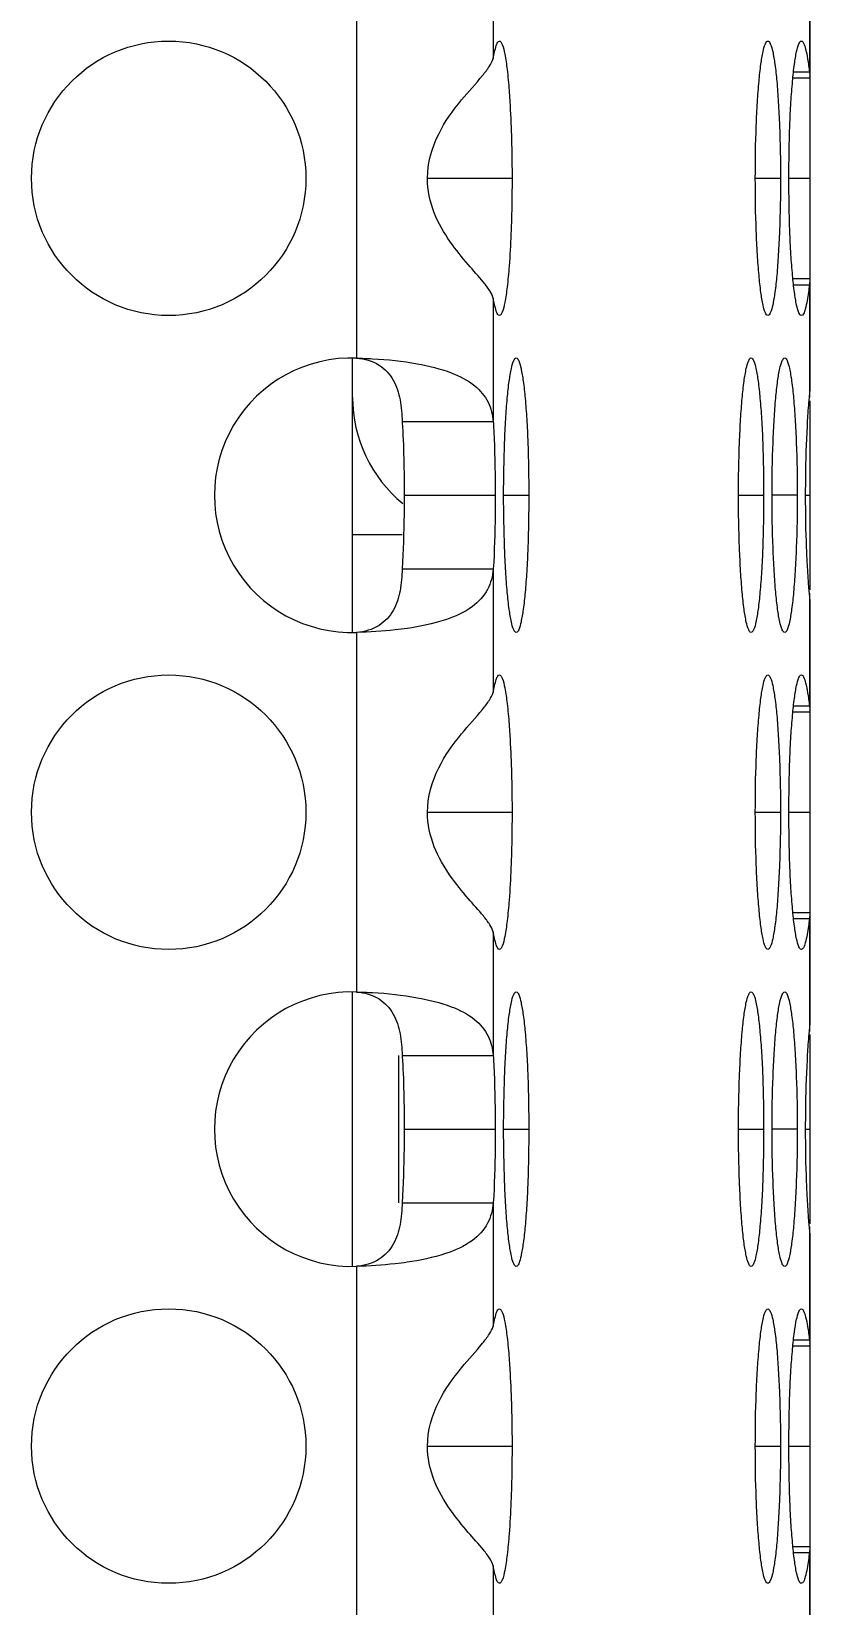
# Model space of a CAD drawing. Header units: millimetres. Extents: x 0 to 2524, y 0 to 1785.
# Drawn here: x 1461.33 to 1470.01, y 1257.27 to 1274.47 of the extents above; entities that cross this region are included whole.
import ezdxf

# ---------------------------------------------------------------- set-up
doc = ezdxf.new("R2010")
doc.units = ezdxf.units.MM
doc.header["$LTSCALE"] = 0.1
doc.layers.get('0').update_dxf_attribs({"lineweight": 13})
doc.layers.get('Defpoints').update_dxf_attribs({"lineweight": 9})
doc.layers.add('标注', color=251, linetype='Continuous', lineweight=9)
doc.styles.get("Standard").update_dxf_attribs({"font": 'arial.ttf'})
doc.dimstyles.new('STANDARD 8.5', dxfattribs={"dimscale": 8.5, "dimtxt": 2.5, "dimasz": 1.5, "dimexe": 0.5, "dimexo": 0.5, "dimgap": 0.5, "dimtad": 1, "dimtoh": 1, "dimdec": 1, "dimzin": 12, "dimdsep": 46, "dimtxsty": 'Standard', "dimcen": 0, "dimclrd": 256, "dimclre": 256, "dimclrt": 256, "dimadec": 0, "dimazin": 0, "dimtp": 0.01, "dimtm": 0.01, "dimtfac": 1, "dimtdec": 1, "dimtofl": 0, "dimtmove": 0, "dimatfit": 3, "dimfxl": 1, "dimtolj": 1, "dimtzin": 4, "dimlwd": -1, "dimlwe": -1, "dimarcsym": 0})

# ---------------------------------------------------------------- blocks, each defined once
blk = doc.blocks.new('*D15')
at = {"layer": 'Defpoints', "color": 0, "transparency": 16777216}
for p in [(1469.84, 1414.968), (1531.24, 1414.968), (1469.84, 1206.968)]:
    blk.add_point(p, dxfattribs=at)
at = {"layer": '标注', "transparency": 16777216}
for p, q in [((1474.09, 1414.968), (1535.49, 1414.968)), ((1531.24, 1219.718), (1531.24, 1402.218)), ((1474.09, 1206.968), (1535.49, 1206.968))]:
    blk.add_line(p, q, dxfattribs=at)
for points in [[(1529.115, 1402.218), (1533.365, 1402.218), (1531.24, 1414.968)], [(1529.115, 1219.718), (1533.365, 1219.718), (1531.24, 1206.968)]]:
    blk.add_solid(points, dxfattribs=at)
at = {"layer": '标注', "transparency": 16777216, "insert": (1516.14, 1310.968), "char_height": 21.25, "attachment_point": 5, "rotation": 90}
blk.add_mtext('\\A1;208', dxfattribs=at)

msp = doc.modelspace()

# ---------------------------------------------------------------- linework, layer by layer
for p, q in [((1466.378, 1275.522), (1466.378, 1274.171)), ((1469.834, 1275.258), (1469.834, 1274.025)), ((1469.84, 1275.189), (1469.84, 1270.537)), ((1464.884, 1274.828), (1464.884, 1270.897)), ((1469.656, 1273.96), (1469.84, 1273.96)), ((1469.664, 1274.025), (1469.834, 1274.025)), ((1465.659, 1272.863), (1466.583, 1272.863)), ((1469.243, 1272.863), (1469.518, 1272.863)), ((1469.61, 1272.863), (1469.84, 1272.863)), ((1469.656, 1271.766), (1469.84, 1271.766)), ((1469.664, 1271.7), (1469.834, 1271.7)), ((1469.834, 1271.7), (1469.834, 1270.468)), ((1466.378, 1271.554), (1466.378, 1270.203)), ((1464.84, 1267.9), (1464.84, 1270.897)), ((1469.84, 1270.432), (1469.84, 1268.365)), ((1465.382, 1270.203), (1466.378, 1270.203)), ((1465.404, 1269.399), (1466.399, 1269.399)), ((1466.491, 1269.399), (1466.766, 1269.399)), ((1469.059, 1269.399), (1469.334, 1269.399)), ((1469.701, 1269.399), (1469.426, 1269.399)), ((1469.793, 1269.399), (1469.84, 1269.399)), ((1464.84, 1268.968), (1465.382, 1268.968)), ((1465.382, 1268.594), (1466.378, 1268.594)), ((1466.378, 1268.594), (1466.378, 1267.243)), ((1469.834, 1268.329), (1469.834, 1267.097)), ((1469.84, 1268.26), (1469.84, 1263.608)), ((1464.884, 1267.9), (1464.884, 1263.969)), ((1469.656, 1267.031), (1469.84, 1267.031)), ((1469.664, 1267.097), (1469.834, 1267.097)), ((1465.659, 1265.934), (1466.583, 1265.934)), ((1469.243, 1265.934), (1469.518, 1265.934)), ((1469.61, 1265.934), (1469.84, 1265.934)), ((1469.656, 1264.837), (1469.84, 1264.837)), ((1469.664, 1264.772), (1469.834, 1264.772)), ((1469.834, 1264.772), (1469.834, 1263.539)), ((1466.378, 1264.626), (1466.378, 1263.275)), ((1464.84, 1260.971), (1464.84, 1263.969)), ((1469.84, 1263.504), (1469.84, 1261.437)), ((1465.34, 1263.275), (1465.34, 1261.666)), ((1465.382, 1263.275), (1466.378, 1263.275)), ((1465.404, 1262.47), (1466.399, 1262.47)), ((1466.491, 1262.47), (1466.766, 1262.47)), ((1469.059, 1262.47), (1469.334, 1262.47)), ((1469.701, 1262.47), (1469.426, 1262.47)), ((1469.793, 1262.47), (1469.84, 1262.47)), ((1465.382, 1261.666), (1466.378, 1261.666)), ((1466.378, 1261.666), (1466.378, 1260.314)), ((1469.834, 1261.401), (1469.834, 1260.169)), ((1469.84, 1261.332), (1469.84, 1256.68)), ((1464.884, 1260.971), (1464.884, 1257.041)), ((1469.664, 1260.169), (1469.834, 1260.169)), ((1469.656, 1260.103), (1469.84, 1260.103)), ((1465.659, 1259.006), (1466.583, 1259.006)), ((1469.243, 1259.006), (1469.518, 1259.006)), ((1469.61, 1259.006), (1469.84, 1259.006)), ((1469.656, 1257.909), (1469.84, 1257.909)), ((1469.664, 1257.844), (1469.834, 1257.844)), ((1469.834, 1257.844), (1469.834, 1256.611)), ((1466.378, 1257.698), (1466.378, 1256.347))]:
    msp.add_line(p, q)
for centre in [(1462.829, 1272.863), (1462.829, 1265.934), (1462.829, 1259.006)]:
    msp.add_circle(centre, 1.5)
for centre, radius, start, end in [((1469.477, 1273.96), 0.364, 359.9629, 3.5416), ((1464.829, 1269.399), 1.5, 87.869, 272.131), ((1466.34, 1270.468), 1.5, 180, 230.6315), ((1469.477, 1267.032), 0.364, 359.9629, 3.5416), ((1464.829, 1262.47), 1.5, 87.869, 272.131), ((1469.477, 1260.104), 0.364, 359.9629, 3.5416)]:
    msp.add_arc(centre, radius, start, end)
for points, knots in [([(1466.378, 1274.171), (1466.386, 1274.219), (1466.399, 1274.282), (1466.421, 1274.345), (1466.438, 1274.363), (1466.445, 1274.363)], [0, 0, 0, 0, 0.703021, 0.89747, 1, 1, 1, 1]), ([(1466.445, 1274.363), (1466.451, 1274.363), (1466.465, 1274.351), (1466.486, 1274.303), (1466.51, 1274.2), (1466.533, 1274.033), (1466.545, 1273.899), (1466.551, 1273.824)], [0, 0, 0, 0, 0.031341, 0.086252, 0.282309, 0.591231, 1, 1, 1, 1]), ([(1469.243, 1272.863), (1469.243, 1273.054), (1469.247, 1273.332), (1469.264, 1273.685), (1469.281, 1273.911), (1469.3, 1274.093), (1469.324, 1274.235), (1469.342, 1274.314), (1469.367, 1274.363), (1469.38, 1274.363)], [0, 0, 0, 0, 0.378061, 0.549104, 0.69914, 0.822666, 0.915357, 0.974025, 1, 1, 1, 1]), ([(1469.38, 1274.363), (1469.393, 1274.363), (1469.418, 1274.314), (1469.437, 1274.235), (1469.461, 1274.093), (1469.48, 1273.911), (1469.496, 1273.685), (1469.513, 1273.332), (1469.518, 1273.054), (1469.518, 1272.863)], [0, 0, 0, 0, 0.025975, 0.084643, 0.177334, 0.30086, 0.450896, 0.621939, 1, 1, 1, 1]), ([(1469.61, 1272.863), (1469.61, 1273.054), (1469.614, 1273.332), (1469.631, 1273.685), (1469.648, 1273.911), (1469.667, 1274.093), (1469.69, 1274.235), (1469.709, 1274.314), (1469.734, 1274.363), (1469.747, 1274.363)], [0, 0, 0, 0, 0.378091, 0.549102, 0.699135, 0.822703, 0.915354, 0.974034, 1, 1, 1, 1]), ([(1469.747, 1274.363), (1469.758, 1274.363), (1469.78, 1274.327), (1469.797, 1274.265), (1469.818, 1274.157), (1469.829, 1274.073), (1469.834, 1274.025)], [0, 0, 0, 0, 0.09025, 0.284512, 0.590784, 1, 1, 1, 1]), ([(1465.659, 1272.863), (1465.659, 1273.029), (1465.75, 1273.347), (1466.005, 1273.699), (1466.215, 1273.927), (1466.332, 1274.076), (1466.369, 1274.141), (1466.378, 1274.171)], [0, 0, 0, 0, 0.328302, 0.624267, 0.855243, 0.9388, 1, 1, 1, 1]), ([(1466.551, 1273.824), (1466.556, 1273.752), (1466.576, 1273.432), (1466.583, 1273.112), (1466.583, 1272.863)], [0, 0, 0, 0, 0.222586, 1, 1, 1, 1]), ([(1466.27, 1271.728), (1466.216, 1271.793), (1466.089, 1271.934), (1465.892, 1272.175), (1465.712, 1272.484), (1465.659, 1272.734), (1465.659, 1272.863)], [0, 0, 0, 0, 0.191634, 0.432587, 0.707752, 1, 1, 1, 1]), ([(1466.583, 1272.863), (1466.583, 1272.776), (1466.58, 1272.456), (1466.569, 1272.135), (1466.551, 1271.902)], [0, 0, 0, 0, 0.269371, 1, 1, 1, 1]), ([(1469.38, 1271.363), (1469.367, 1271.363), (1469.342, 1271.411), (1469.324, 1271.49), (1469.3, 1271.632), (1469.281, 1271.815), (1469.264, 1272.04), (1469.247, 1272.393), (1469.243, 1272.671), (1469.243, 1272.863)], [0, 0, 0, 0, 0.025975, 0.084643, 0.177334, 0.30086, 0.450896, 0.621939, 1, 1, 1, 1]), ([(1469.518, 1272.863), (1469.518, 1272.671), (1469.513, 1272.393), (1469.496, 1272.04), (1469.48, 1271.815), (1469.461, 1271.632), (1469.437, 1271.49), (1469.418, 1271.411), (1469.393, 1271.363), (1469.38, 1271.363)], [0, 0, 0, 0, 0.378061, 0.549104, 0.69914, 0.822666, 0.915357, 0.974025, 1, 1, 1, 1]), ([(1469.747, 1271.363), (1469.734, 1271.363), (1469.709, 1271.411), (1469.69, 1271.49), (1469.667, 1271.632), (1469.648, 1271.815), (1469.631, 1272.04), (1469.614, 1272.393), (1469.61, 1272.671), (1469.61, 1272.863)], [0, 0, 0, 0, 0.025966, 0.084646, 0.177297, 0.300865, 0.450898, 0.621909, 1, 1, 1, 1]), ([(1466.551, 1271.902), (1466.545, 1271.826), (1466.533, 1271.693), (1466.51, 1271.525), (1466.486, 1271.422), (1466.465, 1271.374), (1466.451, 1271.363), (1466.445, 1271.363)], [0, 0, 0, 0, 0.408769, 0.717691, 0.913748, 0.968659, 1, 1, 1, 1]), ([(1466.378, 1271.554), (1466.37, 1271.582), (1466.336, 1271.643), (1466.294, 1271.698), (1466.27, 1271.728)], [0, 0, 0, 0, 0.425703, 1, 1, 1, 1]), ([(1469.834, 1271.7), (1469.831, 1271.672), (1469.82, 1271.583), (1469.806, 1271.493), (1469.789, 1271.433)], [0, 0, 0, 0, 0.31058, 1, 1, 1, 1]), ([(1466.445, 1271.363), (1466.438, 1271.363), (1466.421, 1271.38), (1466.399, 1271.444), (1466.386, 1271.506), (1466.378, 1271.554)], [0, 0, 0, 0, 0.10253, 0.296979, 1, 1, 1, 1]), ([(1469.789, 1271.433), (1469.784, 1271.415), (1469.777, 1271.39), (1469.756, 1271.363), (1469.747, 1271.363)], [0, 0, 0, 0, 0.6731, 1, 1, 1, 1]), ([(1464.884, 1270.897), (1464.942, 1270.896), (1465.164, 1270.888), (1465.386, 1270.865), (1465.547, 1270.836)], [0, 0, 0, 0, 0.26075, 1, 1, 1, 1]), ([(1464.884, 1270.897), (1464.97, 1270.892), (1465.133, 1270.845), (1465.301, 1270.665), (1465.367, 1270.438), (1465.379, 1270.283), (1465.382, 1270.203)], [0, 0, 0, 0, 0.269848, 0.508925, 0.747331, 1, 1, 1, 1]), ([(1465.547, 1270.836), (1465.673, 1270.813), (1465.894, 1270.759), (1466.17, 1270.623), (1466.336, 1270.426), (1466.37, 1270.276), (1466.378, 1270.203)], [0, 0, 0, 0, 0.340672, 0.601065, 0.805666, 1, 1, 1, 1]), ([(1466.491, 1269.399), (1466.491, 1269.59), (1466.496, 1269.868), (1466.513, 1270.221), (1466.529, 1270.446), (1466.548, 1270.629), (1466.572, 1270.771), (1466.591, 1270.85), (1466.616, 1270.899), (1466.629, 1270.899)], [0, 0, 0, 0, 0.378061, 0.549104, 0.69914, 0.822666, 0.915357, 0.974025, 1, 1, 1, 1]), ([(1466.629, 1270.899), (1466.642, 1270.899), (1466.667, 1270.85), (1466.685, 1270.771), (1466.709, 1270.629), (1466.728, 1270.446), (1466.745, 1270.221), (1466.762, 1269.868), (1466.766, 1269.59), (1466.766, 1269.399)], [0, 0, 0, 0, 0.025975, 0.084643, 0.177334, 0.30086, 0.450896, 0.621939, 1, 1, 1, 1]), ([(1469.059, 1269.399), (1469.059, 1269.59), (1469.064, 1269.868), (1469.081, 1270.221), (1469.097, 1270.446), (1469.116, 1270.629), (1469.14, 1270.771), (1469.159, 1270.85), (1469.184, 1270.899), (1469.197, 1270.899)], [0, 0, 0, 0, 0.378061, 0.549104, 0.69914, 0.822666, 0.915357, 0.974025, 1, 1, 1, 1]), ([(1469.197, 1270.899), (1469.21, 1270.899), (1469.235, 1270.85), (1469.254, 1270.771), (1469.277, 1270.629), (1469.296, 1270.446), (1469.313, 1270.221), (1469.33, 1269.868), (1469.334, 1269.59), (1469.334, 1269.399)], [0, 0, 0, 0, 0.025975, 0.084643, 0.177334, 0.30086, 0.450896, 0.621939, 1, 1, 1, 1]), ([(1469.426, 1269.399), (1469.426, 1269.59), (1469.431, 1269.868), (1469.448, 1270.221), (1469.464, 1270.446), (1469.483, 1270.629), (1469.507, 1270.771), (1469.526, 1270.85), (1469.551, 1270.899), (1469.564, 1270.899)], [0, 0, 0, 0, 0.378061, 0.549104, 0.69914, 0.822666, 0.915357, 0.974025, 1, 1, 1, 1]), ([(1469.564, 1270.899), (1469.577, 1270.899), (1469.602, 1270.85), (1469.62, 1270.771), (1469.644, 1270.629), (1469.663, 1270.446), (1469.68, 1270.221), (1469.697, 1269.868), (1469.701, 1269.59), (1469.701, 1269.399)], [0, 0, 0, 0, 0.025975, 0.084643, 0.177334, 0.30086, 0.450896, 0.621939, 1, 1, 1, 1]), ([(1469.812, 1270.155), (1469.813, 1270.183), (1469.819, 1270.287), (1469.827, 1270.391), (1469.834, 1270.468)], [0, 0, 0, 0, 0.268693, 1, 1, 1, 1]), ([(1465.382, 1270.203), (1465.386, 1270.141), (1465.399, 1269.873), (1465.404, 1269.605), (1465.404, 1269.399)], [0, 0, 0, 0, 0.231862, 1, 1, 1, 1]), ([(1466.378, 1270.203), (1466.382, 1270.141), (1466.395, 1269.873), (1466.399, 1269.605), (1466.399, 1269.399)], [0, 0, 0, 0, 0.231862, 1, 1, 1, 1]), ([(1469.793, 1269.399), (1469.793, 1269.464), (1469.795, 1269.716), (1469.802, 1269.969), (1469.812, 1270.155)], [0, 0, 0, 0, 0.260947, 1, 1, 1, 1]), ([(1465.404, 1269.399), (1465.404, 1269.328), (1465.402, 1269.06), (1465.394, 1268.792), (1465.382, 1268.594)], [0, 0, 0, 0, 0.262571, 1, 1, 1, 1]), ([(1466.399, 1269.399), (1466.399, 1269.328), (1466.398, 1269.06), (1466.39, 1268.792), (1466.378, 1268.594)], [0, 0, 0, 0, 0.262571, 1, 1, 1, 1]), ([(1466.629, 1267.899), (1466.616, 1267.899), (1466.591, 1267.947), (1466.572, 1268.026), (1466.548, 1268.168), (1466.529, 1268.351), (1466.513, 1268.576), (1466.496, 1268.929), (1466.491, 1269.207), (1466.491, 1269.399)], [0, 0, 0, 0, 0.025975, 0.084643, 0.177334, 0.30086, 0.450896, 0.621939, 1, 1, 1, 1]), ([(1466.766, 1269.399), (1466.766, 1269.207), (1466.762, 1268.929), (1466.745, 1268.576), (1466.728, 1268.351), (1466.709, 1268.168), (1466.685, 1268.026), (1466.667, 1267.947), (1466.642, 1267.899), (1466.629, 1267.899)], [0, 0, 0, 0, 0.378061, 0.549104, 0.69914, 0.822666, 0.915357, 0.974025, 1, 1, 1, 1]), ([(1469.197, 1267.899), (1469.184, 1267.899), (1469.159, 1267.947), (1469.14, 1268.026), (1469.116, 1268.168), (1469.097, 1268.351), (1469.081, 1268.576), (1469.064, 1268.929), (1469.059, 1269.207), (1469.059, 1269.399)], [0, 0, 0, 0, 0.025975, 0.084643, 0.177334, 0.30086, 0.450896, 0.621939, 1, 1, 1, 1]), ([(1469.334, 1269.399), (1469.334, 1269.207), (1469.33, 1268.929), (1469.313, 1268.576), (1469.296, 1268.351), (1469.277, 1268.168), (1469.254, 1268.026), (1469.235, 1267.947), (1469.21, 1267.899), (1469.197, 1267.899)], [0, 0, 0, 0, 0.378061, 0.549104, 0.69914, 0.822666, 0.915357, 0.974025, 1, 1, 1, 1]), ([(1469.564, 1267.899), (1469.551, 1267.899), (1469.526, 1267.947), (1469.507, 1268.026), (1469.483, 1268.168), (1469.464, 1268.351), (1469.448, 1268.576), (1469.431, 1268.929), (1469.426, 1269.207), (1469.426, 1269.399)], [0, 0, 0, 0, 0.025975, 0.084643, 0.177334, 0.30086, 0.450896, 0.621939, 1, 1, 1, 1]), ([(1469.701, 1269.399), (1469.701, 1269.207), (1469.697, 1268.929), (1469.68, 1268.576), (1469.663, 1268.351), (1469.644, 1268.168), (1469.62, 1268.026), (1469.602, 1267.947), (1469.577, 1267.899), (1469.564, 1267.899)], [0, 0, 0, 0, 0.378061, 0.549104, 0.69914, 0.822666, 0.915357, 0.974025, 1, 1, 1, 1]), ([(1469.812, 1268.642), (1469.809, 1268.701), (1469.797, 1268.953), (1469.793, 1269.206), (1469.793, 1269.399)], [0, 0, 0, 0, 0.234472, 1, 1, 1, 1]), ([(1465.382, 1268.594), (1465.379, 1268.514), (1465.367, 1268.359), (1465.301, 1268.132), (1465.133, 1267.952), (1464.97, 1267.905), (1464.884, 1267.9)], [0, 0, 0, 0, 0.252669, 0.491075, 0.730152, 1, 1, 1, 1]), ([(1466.378, 1268.594), (1466.37, 1268.517), (1466.331, 1268.355), (1466.139, 1268.149), (1465.826, 1268.015), (1465.578, 1267.964), (1465.436, 1267.943)], [0, 0, 0, 0, 0.187934, 0.389412, 0.653518, 1, 1, 1, 1]), ([(1469.834, 1268.329), (1469.832, 1268.353), (1469.823, 1268.458), (1469.816, 1268.562), (1469.812, 1268.642)], [0, 0, 0, 0, 0.23003, 1, 1, 1, 1]), ([(1465.436, 1267.943), (1465.392, 1267.937), (1465.209, 1267.914), (1465.024, 1267.902), (1464.884, 1267.9)], [0, 0, 0, 0, 0.240329, 1, 1, 1, 1]), ([(1466.378, 1267.243), (1466.386, 1267.291), (1466.399, 1267.354), (1466.421, 1267.417), (1466.438, 1267.434), (1466.445, 1267.434)], [0, 0, 0, 0, 0.703021, 0.89747, 1, 1, 1, 1]), ([(1466.445, 1267.434), (1466.451, 1267.434), (1466.465, 1267.423), (1466.486, 1267.375), (1466.51, 1267.272), (1466.533, 1267.104), (1466.545, 1266.971), (1466.551, 1266.895)], [0, 0, 0, 0, 0.031341, 0.086252, 0.282309, 0.591231, 1, 1, 1, 1]), ([(1469.243, 1265.934), (1469.243, 1266.126), (1469.247, 1266.404), (1469.264, 1266.757), (1469.281, 1266.982), (1469.3, 1267.165), (1469.324, 1267.307), (1469.342, 1267.386), (1469.367, 1267.434), (1469.38, 1267.434)], [0, 0, 0, 0, 0.378061, 0.549104, 0.69914, 0.822666, 0.915357, 0.974025, 1, 1, 1, 1]), ([(1469.38, 1267.434), (1469.393, 1267.434), (1469.418, 1267.386), (1469.437, 1267.307), (1469.461, 1267.165), (1469.48, 1266.982), (1469.496, 1266.757), (1469.513, 1266.404), (1469.518, 1266.126), (1469.518, 1265.934)], [0, 0, 0, 0, 0.025975, 0.084643, 0.177334, 0.30086, 0.450896, 0.621939, 1, 1, 1, 1]), ([(1469.61, 1265.934), (1469.61, 1266.126), (1469.614, 1266.404), (1469.631, 1266.757), (1469.648, 1266.982), (1469.667, 1267.165), (1469.69, 1267.307), (1469.709, 1267.386), (1469.734, 1267.434), (1469.747, 1267.434)], [0, 0, 0, 0, 0.378091, 0.549102, 0.699135, 0.822703, 0.915354, 0.974034, 1, 1, 1, 1]), ([(1469.747, 1267.434), (1469.758, 1267.434), (1469.78, 1267.399), (1469.797, 1267.337), (1469.818, 1267.228), (1469.829, 1267.145), (1469.834, 1267.097)], [0, 0, 0, 0, 0.09025, 0.284512, 0.590784, 1, 1, 1, 1]), ([(1465.659, 1265.934), (1465.659, 1266.101), (1465.75, 1266.418), (1466.005, 1266.771), (1466.215, 1266.999), (1466.332, 1267.148), (1466.369, 1267.213), (1466.378, 1267.243)], [0, 0, 0, 0, 0.328302, 0.624267, 0.855243, 0.9388, 1, 1, 1, 1]), ([(1466.551, 1266.895), (1466.556, 1266.824), (1466.576, 1266.504), (1466.583, 1266.184), (1466.583, 1265.934)], [0, 0, 0, 0, 0.222586, 1, 1, 1, 1]), ([(1466.27, 1264.8), (1466.216, 1264.865), (1466.089, 1265.006), (1465.892, 1265.247), (1465.712, 1265.556), (1465.659, 1265.806), (1465.659, 1265.934)], [0, 0, 0, 0, 0.191634, 0.432587, 0.707752, 1, 1, 1, 1]), ([(1466.583, 1265.934), (1466.583, 1265.848), (1466.58, 1265.528), (1466.569, 1265.207), (1466.551, 1264.974)], [0, 0, 0, 0, 0.269371, 1, 1, 1, 1]), ([(1469.38, 1264.434), (1469.367, 1264.434), (1469.342, 1264.483), (1469.324, 1264.562), (1469.3, 1264.704), (1469.281, 1264.887), (1469.264, 1265.112), (1469.247, 1265.465), (1469.243, 1265.743), (1469.243, 1265.934)], [0, 0, 0, 0, 0.025975, 0.084643, 0.177334, 0.30086, 0.450896, 0.621939, 1, 1, 1, 1]), ([(1469.518, 1265.934), (1469.518, 1265.743), (1469.513, 1265.465), (1469.496, 1265.112), (1469.48, 1264.887), (1469.461, 1264.704), (1469.437, 1264.562), (1469.418, 1264.483), (1469.393, 1264.434), (1469.38, 1264.434)], [0, 0, 0, 0, 0.378061, 0.549104, 0.69914, 0.822666, 0.915357, 0.974025, 1, 1, 1, 1]), ([(1469.747, 1264.434), (1469.734, 1264.434), (1469.709, 1264.483), (1469.69, 1264.562), (1469.667, 1264.704), (1469.648, 1264.887), (1469.631, 1265.112), (1469.614, 1265.465), (1469.61, 1265.743), (1469.61, 1265.934)], [0, 0, 0, 0, 0.025966, 0.084646, 0.177297, 0.300865, 0.450898, 0.621909, 1, 1, 1, 1]), ([(1466.551, 1264.974), (1466.545, 1264.898), (1466.533, 1264.764), (1466.51, 1264.597), (1466.486, 1264.494), (1466.465, 1264.446), (1466.451, 1264.434), (1466.445, 1264.434)], [0, 0, 0, 0, 0.408769, 0.717691, 0.913748, 0.968659, 1, 1, 1, 1]), ([(1466.378, 1264.626), (1466.37, 1264.654), (1466.336, 1264.715), (1466.294, 1264.769), (1466.27, 1264.8)], [0, 0, 0, 0, 0.425703, 1, 1, 1, 1]), ([(1469.834, 1264.772), (1469.831, 1264.744), (1469.82, 1264.655), (1469.806, 1264.565), (1469.789, 1264.505)], [0, 0, 0, 0, 0.31058, 1, 1, 1, 1]), ([(1466.445, 1264.434), (1466.438, 1264.434), (1466.421, 1264.452), (1466.399, 1264.515), (1466.386, 1264.578), (1466.378, 1264.626)], [0, 0, 0, 0, 0.10253, 0.296979, 1, 1, 1, 1]), ([(1469.789, 1264.505), (1469.784, 1264.487), (1469.777, 1264.462), (1469.756, 1264.434), (1469.747, 1264.434)], [0, 0, 0, 0, 0.6731, 1, 1, 1, 1]), ([(1464.884, 1263.969), (1464.942, 1263.968), (1465.164, 1263.96), (1465.386, 1263.937), (1465.547, 1263.907)], [0, 0, 0, 0, 0.26075, 1, 1, 1, 1]), ([(1464.884, 1263.969), (1464.97, 1263.964), (1465.133, 1263.917), (1465.301, 1263.736), (1465.367, 1263.51), (1465.379, 1263.355), (1465.382, 1263.275)], [0, 0, 0, 0, 0.269848, 0.508925, 0.747331, 1, 1, 1, 1]), ([(1465.547, 1263.907), (1465.673, 1263.884), (1465.894, 1263.831), (1466.17, 1263.695), (1466.336, 1263.498), (1466.37, 1263.348), (1466.378, 1263.275)], [0, 0, 0, 0, 0.340672, 0.601065, 0.805666, 1, 1, 1, 1]), ([(1466.491, 1262.47), (1466.491, 1262.662), (1466.496, 1262.94), (1466.513, 1263.293), (1466.529, 1263.518), (1466.548, 1263.701), (1466.572, 1263.843), (1466.591, 1263.922), (1466.616, 1263.97), (1466.629, 1263.97)], [0, 0, 0, 0, 0.378061, 0.549104, 0.69914, 0.822666, 0.915357, 0.974025, 1, 1, 1, 1]), ([(1466.629, 1263.97), (1466.642, 1263.97), (1466.667, 1263.922), (1466.685, 1263.843), (1466.709, 1263.701), (1466.728, 1263.518), (1466.745, 1263.293), (1466.762, 1262.94), (1466.766, 1262.662), (1466.766, 1262.47)], [0, 0, 0, 0, 0.025975, 0.084643, 0.177334, 0.30086, 0.450896, 0.621939, 1, 1, 1, 1]), ([(1469.059, 1262.47), (1469.059, 1262.662), (1469.064, 1262.94), (1469.081, 1263.293), (1469.097, 1263.518), (1469.116, 1263.701), (1469.14, 1263.843), (1469.159, 1263.922), (1469.184, 1263.97), (1469.197, 1263.97)], [0, 0, 0, 0, 0.378061, 0.549104, 0.69914, 0.822666, 0.915357, 0.974025, 1, 1, 1, 1]), ([(1469.197, 1263.97), (1469.21, 1263.97), (1469.235, 1263.922), (1469.254, 1263.843), (1469.277, 1263.701), (1469.296, 1263.518), (1469.313, 1263.293), (1469.33, 1262.94), (1469.334, 1262.662), (1469.334, 1262.47)], [0, 0, 0, 0, 0.025975, 0.084643, 0.177334, 0.30086, 0.450896, 0.621939, 1, 1, 1, 1]), ([(1469.426, 1262.47), (1469.426, 1262.662), (1469.431, 1262.94), (1469.448, 1263.293), (1469.464, 1263.518), (1469.483, 1263.701), (1469.507, 1263.843), (1469.526, 1263.922), (1469.551, 1263.97), (1469.564, 1263.97)], [0, 0, 0, 0, 0.378061, 0.549104, 0.69914, 0.822666, 0.915357, 0.974025, 1, 1, 1, 1]), ([(1469.564, 1263.97), (1469.577, 1263.97), (1469.602, 1263.922), (1469.62, 1263.843), (1469.644, 1263.701), (1469.663, 1263.518), (1469.68, 1263.293), (1469.697, 1262.94), (1469.701, 1262.662), (1469.701, 1262.47)], [0, 0, 0, 0, 0.025975, 0.084643, 0.177334, 0.30086, 0.450896, 0.621939, 1, 1, 1, 1]), ([(1469.812, 1263.226), (1469.813, 1263.255), (1469.819, 1263.359), (1469.827, 1263.463), (1469.834, 1263.539)], [0, 0, 0, 0, 0.268693, 1, 1, 1, 1]), ([(1465.382, 1263.275), (1465.386, 1263.213), (1465.399, 1262.945), (1465.404, 1262.676), (1465.404, 1262.47)], [0, 0, 0, 0, 0.231862, 1, 1, 1, 1]), ([(1466.378, 1263.275), (1466.382, 1263.213), (1466.395, 1262.945), (1466.399, 1262.676), (1466.399, 1262.47)], [0, 0, 0, 0, 0.231862, 1, 1, 1, 1]), ([(1469.793, 1262.47), (1469.793, 1262.536), (1469.795, 1262.788), (1469.802, 1263.04), (1469.812, 1263.226)], [0, 0, 0, 0, 0.260947, 1, 1, 1, 1]), ([(1465.404, 1262.47), (1465.404, 1262.4), (1465.402, 1262.132), (1465.394, 1261.863), (1465.382, 1261.666)], [0, 0, 0, 0, 0.262571, 1, 1, 1, 1]), ([(1466.399, 1262.47), (1466.399, 1262.4), (1466.398, 1262.132), (1466.39, 1261.863), (1466.378, 1261.666)], [0, 0, 0, 0, 0.262571, 1, 1, 1, 1]), ([(1466.629, 1260.97), (1466.616, 1260.97), (1466.591, 1261.019), (1466.572, 1261.098), (1466.548, 1261.24), (1466.529, 1261.422), (1466.513, 1261.648), (1466.496, 1262.001), (1466.491, 1262.279), (1466.491, 1262.47)], [0, 0, 0, 0, 0.025975, 0.084643, 0.177334, 0.30086, 0.450896, 0.621939, 1, 1, 1, 1]), ([(1466.766, 1262.47), (1466.766, 1262.279), (1466.762, 1262.001), (1466.745, 1261.648), (1466.728, 1261.422), (1466.709, 1261.24), (1466.685, 1261.098), (1466.667, 1261.019), (1466.642, 1260.97), (1466.629, 1260.97)], [0, 0, 0, 0, 0.378061, 0.549104, 0.69914, 0.822666, 0.915357, 0.974025, 1, 1, 1, 1]), ([(1469.197, 1260.97), (1469.184, 1260.97), (1469.159, 1261.019), (1469.14, 1261.098), (1469.116, 1261.24), (1469.097, 1261.422), (1469.081, 1261.648), (1469.064, 1262.001), (1469.059, 1262.279), (1469.059, 1262.47)], [0, 0, 0, 0, 0.025975, 0.084643, 0.177334, 0.30086, 0.450896, 0.621939, 1, 1, 1, 1]), ([(1469.334, 1262.47), (1469.334, 1262.279), (1469.33, 1262.001), (1469.313, 1261.648), (1469.296, 1261.422), (1469.277, 1261.24), (1469.254, 1261.098), (1469.235, 1261.019), (1469.21, 1260.97), (1469.197, 1260.97)], [0, 0, 0, 0, 0.378061, 0.549104, 0.69914, 0.822666, 0.915357, 0.974025, 1, 1, 1, 1]), ([(1469.564, 1260.97), (1469.551, 1260.97), (1469.526, 1261.019), (1469.507, 1261.098), (1469.483, 1261.24), (1469.464, 1261.422), (1469.448, 1261.648), (1469.431, 1262.001), (1469.426, 1262.279), (1469.426, 1262.47)], [0, 0, 0, 0, 0.025975, 0.084643, 0.177334, 0.30086, 0.450896, 0.621939, 1, 1, 1, 1]), ([(1469.701, 1262.47), (1469.701, 1262.279), (1469.697, 1262.001), (1469.68, 1261.648), (1469.663, 1261.422), (1469.644, 1261.24), (1469.62, 1261.098), (1469.602, 1261.019), (1469.577, 1260.97), (1469.564, 1260.97)], [0, 0, 0, 0, 0.378061, 0.549104, 0.69914, 0.822666, 0.915357, 0.974025, 1, 1, 1, 1]), ([(1469.812, 1261.714), (1469.809, 1261.773), (1469.797, 1262.025), (1469.793, 1262.277), (1469.793, 1262.47)], [0, 0, 0, 0, 0.234472, 1, 1, 1, 1]), ([(1465.382, 1261.666), (1465.379, 1261.586), (1465.367, 1261.431), (1465.301, 1261.204), (1465.133, 1261.023), (1464.97, 1260.977), (1464.884, 1260.971)], [0, 0, 0, 0, 0.252669, 0.491075, 0.730152, 1, 1, 1, 1]), ([(1466.378, 1261.666), (1466.37, 1261.589), (1466.331, 1261.426), (1466.139, 1261.221), (1465.826, 1261.087), (1465.578, 1261.036), (1465.436, 1261.015)], [0, 0, 0, 0, 0.187934, 0.389412, 0.653518, 1, 1, 1, 1]), ([(1469.834, 1261.401), (1469.832, 1261.425), (1469.823, 1261.529), (1469.816, 1261.634), (1469.812, 1261.714)], [0, 0, 0, 0, 0.23003, 1, 1, 1, 1]), ([(1465.436, 1261.015), (1465.392, 1261.009), (1465.209, 1260.985), (1465.024, 1260.974), (1464.884, 1260.971)], [0, 0, 0, 0, 0.240329, 1, 1, 1, 1]), ([(1466.378, 1260.314), (1466.386, 1260.363), (1466.399, 1260.425), (1466.421, 1260.489), (1466.438, 1260.506), (1466.445, 1260.506)], [0, 0, 0, 0, 0.703021, 0.89747, 1, 1, 1, 1]), ([(1466.445, 1260.506), (1466.451, 1260.506), (1466.465, 1260.494), (1466.486, 1260.447), (1466.51, 1260.344), (1466.533, 1260.176), (1466.545, 1260.043), (1466.551, 1259.967)], [0, 0, 0, 0, 0.031341, 0.086252, 0.282309, 0.591231, 1, 1, 1, 1]), ([(1469.243, 1259.006), (1469.243, 1259.198), (1469.247, 1259.476), (1469.264, 1259.829), (1469.281, 1260.054), (1469.3, 1260.237), (1469.324, 1260.379), (1469.342, 1260.457), (1469.367, 1260.506), (1469.38, 1260.506)], [0, 0, 0, 0, 0.378061, 0.549104, 0.69914, 0.822666, 0.915357, 0.974025, 1, 1, 1, 1]), ([(1469.38, 1260.506), (1469.393, 1260.506), (1469.418, 1260.457), (1469.437, 1260.379), (1469.461, 1260.237), (1469.48, 1260.054), (1469.496, 1259.829), (1469.513, 1259.476), (1469.518, 1259.198), (1469.518, 1259.006)], [0, 0, 0, 0, 0.025975, 0.084643, 0.177334, 0.30086, 0.450896, 0.621939, 1, 1, 1, 1]), ([(1469.61, 1259.006), (1469.61, 1259.198), (1469.614, 1259.476), (1469.631, 1259.829), (1469.648, 1260.054), (1469.667, 1260.237), (1469.69, 1260.379), (1469.709, 1260.457), (1469.734, 1260.506), (1469.747, 1260.506)], [0, 0, 0, 0, 0.378091, 0.549102, 0.699135, 0.822703, 0.915354, 0.974034, 1, 1, 1, 1]), ([(1469.747, 1260.506), (1469.758, 1260.506), (1469.78, 1260.471), (1469.797, 1260.408), (1469.818, 1260.3), (1469.829, 1260.217), (1469.834, 1260.169)], [0, 0, 0, 0, 0.09025, 0.284512, 0.590784, 1, 1, 1, 1]), ([(1465.659, 1259.006), (1465.659, 1259.173), (1465.75, 1259.49), (1466.005, 1259.843), (1466.215, 1260.07), (1466.332, 1260.22), (1466.369, 1260.285), (1466.378, 1260.314)], [0, 0, 0, 0, 0.328302, 0.624267, 0.855243, 0.9388, 1, 1, 1, 1]), ([(1466.551, 1259.967), (1466.556, 1259.896), (1466.576, 1259.576), (1466.583, 1259.255), (1466.583, 1259.006)], [0, 0, 0, 0, 0.222586, 1, 1, 1, 1]), ([(1466.27, 1257.872), (1466.216, 1257.937), (1466.089, 1258.078), (1465.892, 1258.318), (1465.712, 1258.627), (1465.659, 1258.878), (1465.659, 1259.006)], [0, 0, 0, 0, 0.191634, 0.432587, 0.707752, 1, 1, 1, 1]), ([(1466.583, 1259.006), (1466.583, 1258.92), (1466.58, 1258.599), (1466.569, 1258.279), (1466.551, 1258.045)], [0, 0, 0, 0, 0.269371, 1, 1, 1, 1]), ([(1469.38, 1257.506), (1469.367, 1257.506), (1469.342, 1257.555), (1469.324, 1257.634), (1469.3, 1257.776), (1469.281, 1257.958), (1469.264, 1258.183), (1469.247, 1258.537), (1469.243, 1258.815), (1469.243, 1259.006)], [0, 0, 0, 0, 0.025975, 0.084643, 0.177334, 0.30086, 0.450896, 0.621939, 1, 1, 1, 1]), ([(1469.518, 1259.006), (1469.518, 1258.815), (1469.513, 1258.537), (1469.496, 1258.183), (1469.48, 1257.958), (1469.461, 1257.776), (1469.437, 1257.634), (1469.418, 1257.555), (1469.393, 1257.506), (1469.38, 1257.506)], [0, 0, 0, 0, 0.378061, 0.549104, 0.69914, 0.822666, 0.915357, 0.974025, 1, 1, 1, 1]), ([(1469.747, 1257.506), (1469.734, 1257.506), (1469.709, 1257.555), (1469.69, 1257.634), (1469.667, 1257.776), (1469.648, 1257.958), (1469.631, 1258.183), (1469.614, 1258.537), (1469.61, 1258.815), (1469.61, 1259.006)], [0, 0, 0, 0, 0.025966, 0.084646, 0.177297, 0.300865, 0.450898, 0.621909, 1, 1, 1, 1]), ([(1466.551, 1258.045), (1466.545, 1257.969), (1466.533, 1257.836), (1466.51, 1257.668), (1466.486, 1257.566), (1466.465, 1257.518), (1466.451, 1257.506), (1466.445, 1257.506)], [0, 0, 0, 0, 0.408769, 0.717691, 0.913748, 0.968659, 1, 1, 1, 1]), ([(1466.378, 1257.698), (1466.37, 1257.726), (1466.336, 1257.787), (1466.294, 1257.841), (1466.27, 1257.872)], [0, 0, 0, 0, 0.425703, 1, 1, 1, 1]), ([(1469.834, 1257.844), (1469.831, 1257.816), (1469.82, 1257.726), (1469.806, 1257.637), (1469.789, 1257.577)], [0, 0, 0, 0, 0.31058, 1, 1, 1, 1]), ([(1466.445, 1257.506), (1466.438, 1257.506), (1466.421, 1257.524), (1466.399, 1257.587), (1466.386, 1257.65), (1466.378, 1257.698)], [0, 0, 0, 0, 0.10253, 0.296979, 1, 1, 1, 1]), ([(1469.789, 1257.577), (1469.784, 1257.559), (1469.777, 1257.534), (1469.756, 1257.506), (1469.747, 1257.506)], [0, 0, 0, 0, 0.6731, 1, 1, 1, 1])]:
    msp.add_open_spline(points, degree=3, knots=knots)
for points in [[(1469.834, 1274.025), (1469.837, 1274.011), (1469.839, 1273.997), (1469.84, 1273.982)], [(1469.84, 1271.766), (1469.84, 1271.744), (1469.839, 1271.722), (1469.834, 1271.7)], [(1469.834, 1270.468), (1469.838, 1270.49), (1469.84, 1270.514), (1469.84, 1270.537)], [(1469.84, 1268.26), (1469.84, 1268.283), (1469.838, 1268.307), (1469.834, 1268.329)], [(1469.834, 1267.097), (1469.837, 1267.083), (1469.839, 1267.069), (1469.84, 1267.054)], [(1469.84, 1264.837), (1469.84, 1264.815), (1469.839, 1264.793), (1469.834, 1264.772)], [(1469.834, 1263.539), (1469.838, 1263.562), (1469.84, 1263.585), (1469.84, 1263.608)], [(1469.84, 1261.332), (1469.84, 1261.355), (1469.838, 1261.378), (1469.834, 1261.401)], [(1469.834, 1260.169), (1469.837, 1260.155), (1469.839, 1260.14), (1469.84, 1260.126)], [(1469.84, 1257.909), (1469.84, 1257.887), (1469.839, 1257.865), (1469.834, 1257.844)]]:
    msp.add_open_spline(points, degree=3)

# ---------------------------------------------------------------- dimensions: what is measured, and where the dimension line sits
at = {"layer": '标注'}
dim = msp.add_linear_dim(base=(1531.24, 1414.968), p1=(1469.84, 1206.968), p2=(1469.84, 1414.968), angle=90, dimstyle='STANDARD 8.5', dxfattribs=at)
dim.commit()
dim.dimension.update_dxf_attribs({"geometry": '*D15', "text_midpoint": (1516.14, 1310.968)})

doc.saveas('drawing.dxf')
